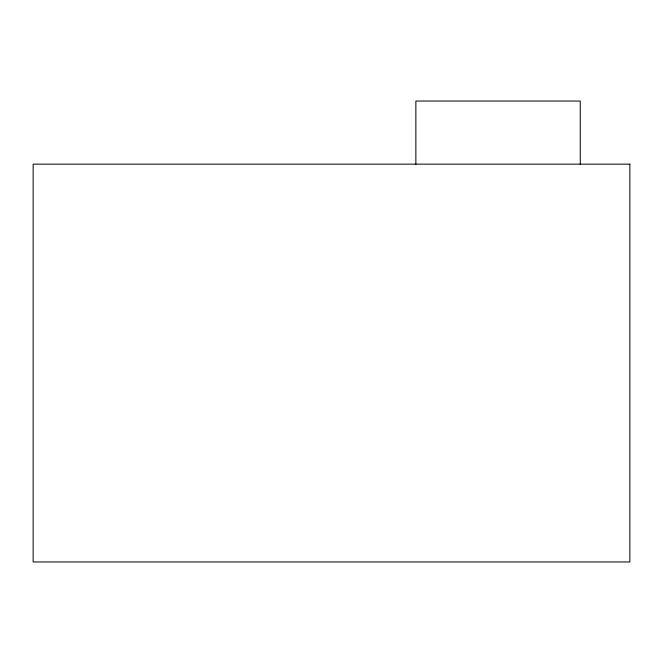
<?xml version="1.0" encoding="UTF-8"?>
<svg xmlns="http://www.w3.org/2000/svg" width="663" height="663" viewBox="0 0 663 663"><rect width="100%" height="100%" fill="white"/><g stroke="black" fill="none" stroke-linecap="round" stroke-linejoin="round"><path stroke-width="0.99" d="M580.266 164.159L580.266 101.041L415.867 101.041L415.867 164.159M629.85 164.159L33.15 164.159L33.15 561.959L629.85 561.959L629.85 164.159"/></g></svg>
